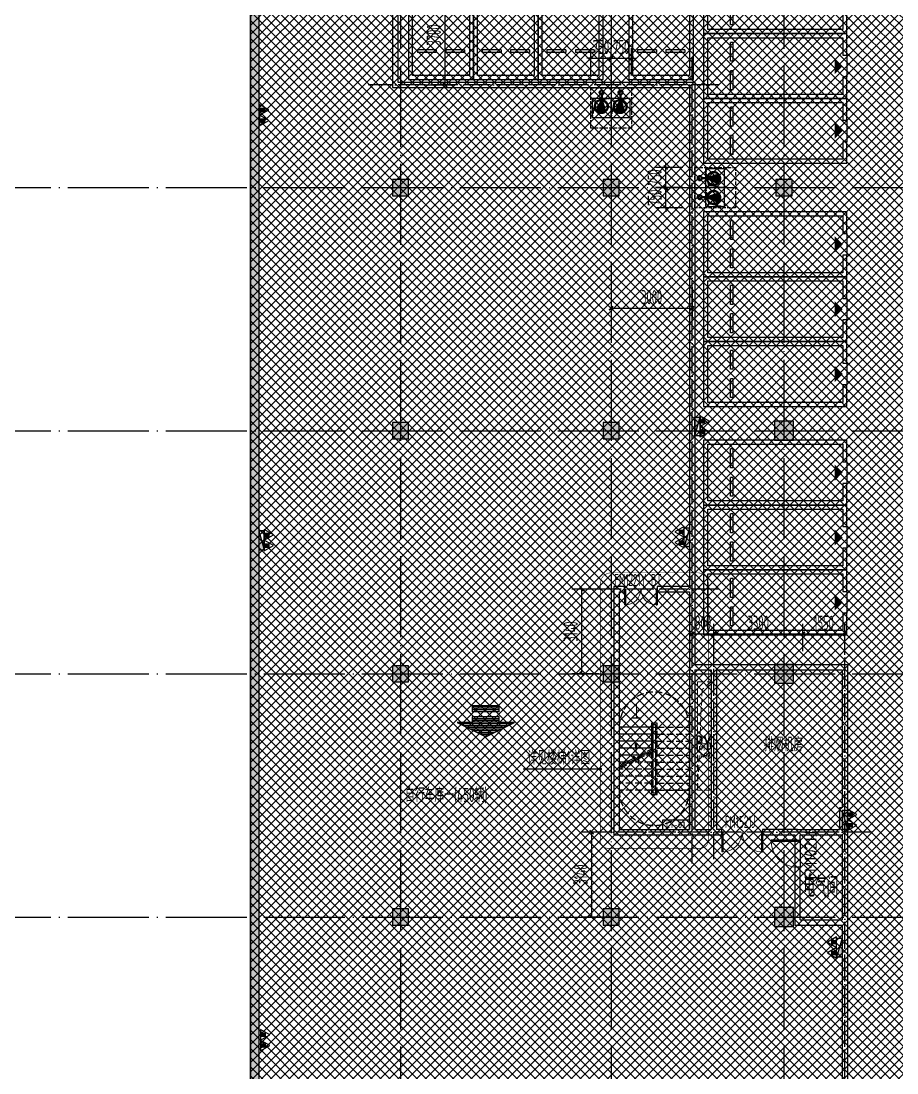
# Model space of a CAD drawing. Extents: x -473190 to 2138458, y -81875 to 2633646.
# Drawn here: x -86048 to -53614, y 50038 to 88977 of the extents above; entities that cross this region are included whole.
import ezdxf
from ezdxf.enums import TextEntityAlignment as Align

# ---------------------------------------------------------------- set-up
doc = ezdxf.new("R2010")
doc.units = 0
doc.header["$LTSCALE"] = 1000
for name, pattern in [('DASH', [0.35, 0.25, -0.1]), ('DOTE', [2.42, 2, -0.2, 0.02, -0.2]), ('排水', [1.1, 1, -0.1])]:
    doc.linetypes.add(name, pattern=pattern)
for name, color, linetype in [('00-停车位', 67, 'Continuous'), ('A-COLUMN', 2, 'Continuous'), ('A-ROOM_NAME', 23, 'Continuous'), ('A-STAIR', 3, 'Continuous'), ('A-WALL', 2, 'Continuous'), ('DIM_LEAD', 3, 'Continuous'), ('DIM_SYMB', 3, 'Continuous'), ('DOOR_FIRE', 4, 'Continuous'), ('DOOR_FIRE_TEXT', 7, 'Continuous'), ('DOTE', 1, 'DOTE'), ('PUB_DIM', 3, 'Continuous'), ('PUB_HATCH', 8, 'Continuous'), ('PUB_TEXT', 7, 'Continuous'), ('SPACE', 7, 'Continuous'), ('SRC-03F$0$A-SYMB-NUMB-T', 4, 'Continuous'), ('SRC-03F$0$A-WALL', 7, 'Continuous'), ('STAIR', 2, 'Continuous'), ('W-EQUIP_消火栓', 7, 'Continuous'), ('W-EQUIP_灭火器', 7, 'Continuous'), ('WINDOW', 4, 'Continuous'), ('WINDOW_TEXT', 7, 'Continuous'), ('排水', 4, 'Continuous'), ('索引线', 252, 'Continuous'), ('集水坑', 4, 'Continuous'), ('雨棚投影', 147, 'Continuous')]:
    doc.layers.add(name, color=color, linetype=linetype)
doc.layers.add('GPS-污水', color=2, linetype='排水', lineweight=40)
doc.layers.add('HOLE', color=52, linetype='Continuous', lineweight=15)
doc.styles.add('8B2_01', font='simhei.ttf', dxfattribs={"width": 0.8})
doc.styles.add('8B2_02', font='tssdeng.shx', dxfattribs={"width": 0.6, "bigfont": 'TSSDCHN.shx'})
doc.styles.add('_TCH_DIM', font='SIMPLEX', dxfattribs={"bigfont": 'GBCBIG'})
doc.styles.add('_TCH_DIM_T3', font='tssdeng.shx', dxfattribs={"width": 0.564706, "bigfont": '@@@tssdchn.shx'})
doc.styles.add('_TCH_SPACE', font='SIMPLEX', dxfattribs={"height": 5, "bigfont": 'GBCBIG'})
doc.styles.add('_TCH_WINDOW', font='tssdeng.shx', dxfattribs={"width": 0.8, "height": 3.5, "bigfont": 'tssdchn.shx'})
doc.styles.add('SRC-03F$0$ECADI-TXT', font='simplex.shx', dxfattribs={"bigfont": 'hztxt.shx'})
doc.styles.get("Standard").update_dxf_attribs({"font": 'gbenor.shx', "bigfont": 'gbcbig.shx'})
doc.dimstyles.new('_TCH_ARCH&&150', dxfattribs={"dimtxt": 525, "dimasz": 150, "dimexe": 375, "dimexo": 450, "dimgap": 150, "dimtad": 1, "dimdec": 0, "dimzin": 0, "dimdsep": 46, "dimtxsty": '_TCH_DIM_T3', "dimblk": 'ARCHTICK', "dimcen": 0.09, "dimclrt": 7, "dimazin": 2, "dimtfac": 1, "dimtdec": 0, "dimtix": 1, "dimtmove": 2, "dimatfit": 3, "dimfxl": 0, "dimtolj": 1, "dimtzin": 0, "dimarcsym": 0})
pattern_1 = [(180, (1311608.96, -1168846.2), (8e-15, -101.6), [])]

# ---------------------------------------------------------------- blocks, each defined once
blk = doc.blocks.new('车位2400x5300')
at = {"layer": '00-停车位', "color": 251}
for p, q in [((-875, -1000), (-175, -1000)), ((-875, -1100), (-875, -1000)), ((-875, -1100), (-175, -1100)), ((-175, -1100), (-175, -1000)), ((175, -1000), (875, -1000)), ((175, -1100), (175, -1000)), ((175, -1100), (875, -1100)), ((875, -1100), (875, -1000)), ((400, -5300), (-400, -5300))]:
    blk.add_line(p, q, dxfattribs=at)
blk.add_lwpolyline([(400, -5150), (400, -5300), (1200, -5300), (1200, 0), (-1200, 0), (-1200, -5300), (-400, -5300), (-400, -5150), (-1050, -5150), (-1050, -150), (1050, -150), (1050, -5150), (400, -5150)], dxfattribs=at)
blk.add_lwpolyline([(0, -5150, 0, 600, 0), (0, -4850, 600, 600, 0)], format="xyseb", dxfattribs=at)
blk = doc.blocks.new('$SB01_1')
h = blk.add_hatch(color=256)
h.dxf.hatch_style = 1
h.paths.add_polyline_path([(-0.381, -0.323), (0.5, 0), (-0.381, 0.323)])
h.paths.add_polyline_path([(0, 0), (0.002, 0), (0.002, 0.001), (0, 0.001)], flags=24)
h.paths.add_polyline_path([(0, -0.002), (0.003, -0.002), (0.003, -0.001), (0, -0.001)], flags=24)
h.paths.add_polyline_path([(0, -0.003), (0.003, -0.003), (0.003, -0.002), (0, -0.002)], flags=24)
for p, q in [((0.5, 0), (-0.381, 0.323)), ((-0.381, 0.323), (-0.381, -0.323)), ((0.5, 0), (-0.381, -0.323))]:
    blk.add_line(p, q)
blk.add_circle((0, 0), 0.5)
at = {"flags": 1}
for tag, p in [('UNIT', (0, 0)), ('SPEC', (0, -0.002)), ('WHAT', (0, -0.003))]:
    blk.add_attdef(tag, p, '', height=0.001, dxfattribs=at)
blk = doc.blocks.new('人防集水坑')
at = {"layer": 'GPS-污水', "linetype": '排水'}
for p, q in [((307486, 701151), (307284, 701151)), ((307486, 700451), (307284, 700451))]:
    blk.add_line(p, q, dxfattribs=at)
for centre in [(307561, 701151), (307561, 700451)]:
    blk.add_circle(centre, 75, dxfattribs=at)
at = {"layer": '集水坑', "linetype": 'DASH', "ltscale": 0.5}
blk.add_lwpolyline([(306241, 700051), (306241, 701551), (307741, 701551), (307741, 700051)], close=True, dxfattribs=at)
at = {"layer": '集水坑', "linetype": 'Continuous', "ltscale": 0.5}
for points in [[(306641, 701501), (306641, 700801), (307341, 700801), (307341, 701501)], [(306641, 700801), (306641, 700101), (307341, 700101), (307341, 700801)]]:
    blk.add_lwpolyline(points, close=True, dxfattribs=at)
at = {"layer": '集水坑', "linetype": 'DASH', "ltscale": 0.5}
for points in [[(307341, 700801), (307237, 701397), (306641, 701501)], [(307347, 700101), (307243, 700697), (306647, 700801)]]:
    blk.add_lwpolyline(points, dxfattribs=at)
at = {"layer": 'GPS-污水', "linetype": '排水', "xscale": -480.0000000000002, "yscale": 480.0000000000002, "zscale": 480.0000000000002, "rotation": 176.2535374729293}
for p in [(307045, 701164, 0), (307045, 700464, 0)]:
    blk.add_blockref('$SB01_1', p, dxfattribs=at)
blk = doc.blocks.new('_ArchTick')
at = {"color": 0, "linetype": 'ByBlock', "const_width": 0.4}
blk.add_lwpolyline([(-0.5, -0.5), (0.5, 0.5)], dxfattribs=at)
blk = doc.blocks.new('*D5225')
at = {"layer": 'Defpoints', "color": 0, "transparency": 16777216}
for p in [(27306, -104418), (28384, -104418), (28384, -105168)]:
    blk.add_point(p, dxfattribs=at)
at = {"layer": 'PUB_DIM', "color": 0, "lineweight": -2, "transparency": 16777216}
for p, q in [((27306, -104418), (27306, -104268)), ((27934, -104418), (26931, -104418)), ((27306, -105168), (27306, -104418)), ((27934, -105168), (26931, -105168)), ((27306, -105168), (27306, -105318))]:
    blk.add_line(p, q, dxfattribs=at)
at = {"layer": 'PUB_DIM', "color": 0, "lineweight": -2, "transparency": 16777216, "xscale": 150, "yscale": 150, "zscale": 150}
for p, rotation in [((27306, -104418), 270), ((27306, -105168), 90)]:
    blk.add_blockref('_ArchTick', p, dxfattribs=dict(at, rotation=rotation))
at = {"layer": 'PUB_DIM', "color": 7, "transparency": 16777216, "insert": (26894, -104793), "char_height": 525, "attachment_point": 5, "rotation": 90, "style": '_TCH_DIM_T3'}
blk.add_mtext('\\A1;750', dxfattribs=at)
blk = doc.blocks.new('*D5226')
at = {"layer": 'Defpoints', "color": 0, "transparency": 16777216}
for p in [(27306, -103668), (28384, -103668), (28384, -104418)]:
    blk.add_point(p, dxfattribs=at)
at = {"layer": 'PUB_DIM', "color": 0, "lineweight": -2, "transparency": 16777216}
for p, q in [((27306, -103668), (27306, -103518)), ((27934, -103668), (26931, -103668)), ((27306, -104418), (27306, -103668)), ((27934, -104418), (26931, -104418)), ((27306, -104418), (27306, -104568))]:
    blk.add_line(p, q, dxfattribs=at)
at = {"layer": 'PUB_DIM', "color": 0, "lineweight": -2, "transparency": 16777216, "xscale": 150, "yscale": 150, "zscale": 150}
for p, rotation in [((27306, -103668), 270), ((27306, -104418), 90)]:
    blk.add_blockref('_ArchTick', p, dxfattribs=dict(at, rotation=rotation))
at = {"layer": 'PUB_DIM', "color": 7, "transparency": 16777216, "insert": (26894, -104043), "char_height": 525, "attachment_point": 5, "rotation": 90, "style": '_TCH_DIM_T3'}
blk.add_mtext('\\A1;750', dxfattribs=at)
blk = doc.blocks.new('*D5227')
at = {"layer": 'Defpoints', "color": 0, "transparency": 16777216}
for p in [(25284, -99626), (24534, -100718), (25284, -100718)]:
    blk.add_point(p, dxfattribs=at)
at = {"layer": 'PUB_DIM', "color": 0, "lineweight": -2, "transparency": 16777216}
for p, q in [((24534, -100268), (24534, -99251)), ((25284, -100268), (25284, -99251)), ((24534, -99626), (24384, -99626)), ((24534, -99626), (25284, -99626)), ((25284, -99626), (25434, -99626))]:
    blk.add_line(p, q, dxfattribs=at)
at = {"layer": 'PUB_DIM', "color": 0, "lineweight": -2, "transparency": 16777216, "xscale": 150, "yscale": 150, "zscale": 150}
blk.add_blockref('_ArchTick', (24534, -99626), dxfattribs=at)
at = {"layer": 'PUB_DIM', "color": 0, "lineweight": -2, "transparency": 16777216, "xscale": 150, "yscale": 150, "zscale": 150, "rotation": 180}
blk.add_blockref('_ArchTick', (25284, -99626), dxfattribs=at)
at = {"layer": 'PUB_DIM', "color": 7, "transparency": 16777216, "insert": (24909, -99213), "char_height": 525, "attachment_point": 5, "style": '_TCH_DIM_T3'}
blk.add_mtext('\\A1;750', dxfattribs=at)
blk = doc.blocks.new('*D5228')
at = {"layer": 'Defpoints', "color": 0, "transparency": 16777216}
for p in [(26034, -99626), (25284, -100718), (26034, -100718)]:
    blk.add_point(p, dxfattribs=at)
at = {"layer": 'PUB_DIM', "color": 0, "lineweight": -2, "transparency": 16777216}
for p, q in [((25284, -100268), (25284, -99251)), ((26034, -100268), (26034, -99251)), ((25284, -99626), (25134, -99626)), ((25284, -99626), (26034, -99626)), ((26034, -99626), (26184, -99626))]:
    blk.add_line(p, q, dxfattribs=at)
at = {"layer": 'PUB_DIM', "color": 0, "lineweight": -2, "transparency": 16777216, "xscale": 150, "yscale": 150, "zscale": 150}
blk.add_blockref('_ArchTick', (25284, -99626), dxfattribs=at)
at = {"layer": 'PUB_DIM', "color": 0, "lineweight": -2, "transparency": 16777216, "xscale": 150, "yscale": 150, "zscale": 150, "rotation": 180}
blk.add_blockref('_ArchTick', (26034, -99626), dxfattribs=at)
at = {"layer": 'PUB_DIM', "color": 7, "transparency": 16777216, "insert": (25659, -99213), "char_height": 525, "attachment_point": 5, "style": '_TCH_DIM_T3'}
blk.add_mtext('\\A1;750', dxfattribs=at)
blk = doc.blocks.new('TH66')
h = blk.add_hatch()
h.set_pattern_fill('ANSI31', color=246, scale=64, angle=135, style=0)
h.set_pattern_definition(pattern_1)
h.paths.add_polyline_path([(1277447, 511619), (1277447, 511948), (1278305, 511948), (1276651, 512782), (1274986, 511948), (1275880, 511948), (1275880, 511619)])
h = blk.add_hatch()
h.set_pattern_fill('ANSI31', color=246, scale=64, angle=135, style=0)
h.set_pattern_definition(pattern_1)
h.paths.add_polyline_path([(1277447, 510999), (1277447, 511335), (1275880, 511335), (1275880, 510999)])
at = {"color": 2}
for p, q in [((1276651, 512782), (1274986, 511948)), ((1278305, 511948), (1276651, 512782)), ((1274986, 511948), (1275880, 511948)), ((1275880, 511948), (1275880, 511619)), ((1277447, 511948), (1278305, 511948)), ((1277447, 511619), (1277447, 511948)), ((1275880, 511619), (1277447, 511619)), ((1275880, 511335), (1277447, 511335)), ((1275880, 511335), (1275880, 510999)), ((1277447, 510999), (1277447, 511335)), ((1275880, 510999), (1277447, 510999))]:
    blk.add_line(p, q, dxfattribs=at)
blk = doc.blocks.new('A$C145B3C7C')
at = {"xscale": 0.6400000000000001, "yscale": 0.6400000000000001, "zscale": 0.6400000000000001, "rotation": 180}
blk.add_blockref('TH66', (831564, 229698), dxfattribs=at)
blk = doc.blocks.new('A$C4F5A101F')
at = {"layer": 'DOTE', "color": 127, "linetype": 'DOTE', "ltscale": 1.5}
for p, q in [((-279889.7, 16373.7), (-279889.7, -213765.2)), ((-274639.7, 16373.7), (-274639.7, -213765.2)), ((-266839.7, 16373.7), (-266839.7, -213765.2)), ((-260439.7, 16373.7), (-260439.7, -213765.2))]:
    blk.add_line(p, q, dxfattribs=at)
at = {"layer": 'DOTE', "color": 16, "linetype": 'DOTE', "ltscale": 1.5}
for p, q in [((-297848.4, -75257.4), (-173939.7, -75257.4)), ((-297848.4, -84257.4), (-173939.7, -84257.4)), ((-297848.4, -93257.4), (-173939.7, -93257.4)), ((-297848.4, -102257.4), (-173939.7, -102257.4))]:
    blk.add_line(p, q, dxfattribs=at)
blk = doc.blocks.new('SRC-03F$0$ECADI-TAG-CODE')
at = {"layer": 'SRC-03F$0$A-SYMB-NUMB-T', "color": 1}
blk.add_lwpolyline([(3.41, 8.1), (13.41, 8.1), (13.41, 4.6), (3.41, 4.6)], close=True, dxfattribs=at)
at = {"layer": 'SRC-03F$0$A-SYMB-NUMB-T', "style": 'SRC-03F$0$ECADI-TXT', "width": 0.7}
blk.add_attdef('CODE', text='', height=2.5, dxfattribs=at).set_placement((8.41, 6.35), align=Align.MIDDLE_CENTER)
blk = doc.blocks.new('*D5459')
at = {"layer": 'Defpoints', "color": 0, "transparency": 16777216}
for p in [(-16525, -50800), (-15325, -50800), (-16525, -54500)]:
    blk.add_point(p, dxfattribs=at)
at = {"layer": 'PUB_DIM', "color": 0, "lineweight": -2, "transparency": 16777216}
for p, q in [((-16075, -50800), (-14950, -50800)), ((-15325, -54500), (-15325, -50800)), ((-16075, -54500), (-14950, -54500))]:
    blk.add_line(p, q, dxfattribs=at)
at = {"layer": 'PUB_DIM', "color": 0, "lineweight": -2, "transparency": 16777216, "xscale": 150, "yscale": 150, "zscale": 150}
for p, rotation in [((-15325, -50800), 90), ((-15325, -54500), 270)]:
    blk.add_blockref('_ArchTick', p, dxfattribs=dict(at, rotation=rotation))
at = {"layer": 'PUB_DIM', "color": 7, "transparency": 16777216, "insert": (-15737, -52650), "char_height": 525, "attachment_point": 5, "rotation": 90, "style": '_TCH_DIM_T3'}
blk.add_mtext('\\A1;3700', dxfattribs=at)
blk = doc.blocks.new('*D5460')
at = {"layer": 'Defpoints', "color": 0, "transparency": 16777216}
for p in [(-9175, -61537), (-6175, -61537), (-6175, -62766)]:
    blk.add_point(p, dxfattribs=at)
at = {"layer": 'PUB_DIM', "color": 0, "lineweight": -2, "transparency": 16777216}
for p, q in [((-9175, -61987), (-9175, -63141)), ((-6175, -61987), (-6175, -63141)), ((-9175, -62766), (-6175, -62766))]:
    blk.add_line(p, q, dxfattribs=at)
at = {"layer": 'PUB_DIM', "color": 0, "lineweight": -2, "transparency": 16777216, "xscale": 150, "yscale": 150, "zscale": 150, "rotation": 180}
blk.add_blockref('_ArchTick', (-9175, -62766), dxfattribs=at)
at = {"layer": 'PUB_DIM', "color": 0, "lineweight": -2, "transparency": 16777216, "xscale": 150, "yscale": 150, "zscale": 150}
blk.add_blockref('_ArchTick', (-6175, -62766), dxfattribs=at)
at = {"layer": 'PUB_DIM', "color": 7, "transparency": 16777216, "insert": (-7675, -62353), "char_height": 525, "attachment_point": 5, "style": '_TCH_DIM_T3'}
blk.add_mtext('\\A1;3000', dxfattribs=at)
blk = doc.blocks.new('*D5461')
at = {"layer": 'Defpoints', "color": 0, "transparency": 16777216}
for p in [(-525, -74820), (-2075, -75913), (-525, -75913)]:
    blk.add_point(p, dxfattribs=at)
at = {"layer": 'PUB_DIM', "color": 0, "lineweight": -2, "transparency": 16777216}
for p, q in [((-2075, -75463), (-2075, -74445)), ((-525, -75463), (-525, -74445)), ((-2075, -74820), (-525, -74820))]:
    blk.add_line(p, q, dxfattribs=at)
at = {"layer": 'PUB_DIM', "color": 0, "lineweight": -2, "transparency": 16777216, "xscale": 150, "yscale": 150, "zscale": 150, "rotation": 180}
blk.add_blockref('_ArchTick', (-2075, -74820), dxfattribs=at)
at = {"layer": 'PUB_DIM', "color": 0, "lineweight": -2, "transparency": 16777216, "xscale": 150, "yscale": 150, "zscale": 150}
blk.add_blockref('_ArchTick', (-525, -74820), dxfattribs=at)
at = {"layer": 'PUB_DIM', "color": 7, "transparency": 16777216, "insert": (-1300, -74408), "char_height": 525, "attachment_point": 5, "style": '_TCH_DIM_T3'}
blk.add_mtext('\\A1;1550', dxfattribs=at)
blk = doc.blocks.new('*D5462')
at = {"layer": 'Defpoints', "color": 0, "transparency": 16777216}
for p in [(-2075, -74820), (-5375, -75913), (-2075, -75913)]:
    blk.add_point(p, dxfattribs=at)
at = {"layer": 'PUB_DIM', "color": 0, "lineweight": -2, "transparency": 16777216}
for p, q in [((-5375, -75463), (-5375, -74445)), ((-2075, -75463), (-2075, -74445)), ((-5375, -74820), (-2075, -74820))]:
    blk.add_line(p, q, dxfattribs=at)
at = {"layer": 'PUB_DIM', "color": 0, "lineweight": -2, "transparency": 16777216, "xscale": 150, "yscale": 150, "zscale": 150, "rotation": 180}
blk.add_blockref('_ArchTick', (-5375, -74820), dxfattribs=at)
at = {"layer": 'PUB_DIM', "color": 0, "lineweight": -2, "transparency": 16777216, "xscale": 150, "yscale": 150, "zscale": 150}
blk.add_blockref('_ArchTick', (-2075, -74820), dxfattribs=at)
at = {"layer": 'PUB_DIM', "color": 7, "transparency": 16777216, "insert": (-3725, -74408), "char_height": 525, "attachment_point": 5, "style": '_TCH_DIM_T3'}
blk.add_mtext('\\A1;3300', dxfattribs=at)
blk = doc.blocks.new('*D5463')
at = {"layer": 'Defpoints', "color": 0, "transparency": 16777216}
for p in [(-5375, -74820), (-6175, -75913), (-5375, -75913)]:
    blk.add_point(p, dxfattribs=at)
at = {"layer": 'PUB_DIM', "color": 0, "lineweight": -2, "transparency": 16777216}
for p, q in [((-6175, -75463), (-6175, -74445)), ((-5375, -75463), (-5375, -74445)), ((-6175, -74820), (-6325, -74820)), ((-6175, -74820), (-5375, -74820)), ((-5375, -74820), (-5225, -74820))]:
    blk.add_line(p, q, dxfattribs=at)
at = {"layer": 'PUB_DIM', "color": 0, "lineweight": -2, "transparency": 16777216, "xscale": 150, "yscale": 150, "zscale": 150}
blk.add_blockref('_ArchTick', (-6175, -74820), dxfattribs=at)
at = {"layer": 'PUB_DIM', "color": 0, "lineweight": -2, "transparency": 16777216, "xscale": 150, "yscale": 150, "zscale": 150, "rotation": 180}
blk.add_blockref('_ArchTick', (-5375, -74820), dxfattribs=at)
at = {"layer": 'PUB_DIM', "color": 7, "transparency": 16777216, "insert": (-5775, -74408), "char_height": 525, "attachment_point": 5, "style": '_TCH_DIM_T3'}
blk.add_mtext('\\A1;800', dxfattribs=at)
blk = doc.blocks.new('*D5464')
at = {"layer": 'Defpoints', "color": 0, "transparency": 16777216}
for p in [(-9895, -82160), (-8717, -82160), (-8717, -85300)]:
    blk.add_point(p, dxfattribs=at)
at = {"layer": 'PUB_DIM', "color": 0, "lineweight": -2, "transparency": 16777216}
for p, q in [((-9167, -82160), (-10270, -82160)), ((-9895, -85300), (-9895, -82160)), ((-9167, -85300), (-10270, -85300))]:
    blk.add_line(p, q, dxfattribs=at)
at = {"layer": 'PUB_DIM', "color": 0, "lineweight": -2, "transparency": 16777216, "xscale": 150, "yscale": 150, "zscale": 150}
for p, rotation in [((-9895, -82160), 90), ((-9895, -85300), 270)]:
    blk.add_blockref('_ArchTick', p, dxfattribs=dict(at, rotation=rotation))
at = {"layer": 'PUB_DIM', "color": 7, "transparency": 16777216, "insert": (-10308, -83730), "char_height": 525, "attachment_point": 5, "rotation": 90, "style": '_TCH_DIM_T3'}
blk.add_mtext('\\A1;3140', dxfattribs=at)
blk = doc.blocks.new('*D5465')
at = {"layer": 'Defpoints', "color": 0, "transparency": 16777216}
for p in [(-10261, -73160), (-9185, -73160), (-9185, -76300)]:
    blk.add_point(p, dxfattribs=at)
at = {"layer": 'PUB_DIM', "color": 0, "lineweight": -2, "transparency": 16777216}
for p, q in [((-9635, -73160), (-10636, -73160)), ((-10261, -76300), (-10261, -73160)), ((-9635, -76300), (-10636, -76300))]:
    blk.add_line(p, q, dxfattribs=at)
at = {"layer": 'PUB_DIM', "color": 0, "lineweight": -2, "transparency": 16777216, "xscale": 150, "yscale": 150, "zscale": 150}
for p, rotation in [((-10261, -73160), 90), ((-10261, -76300), 270)]:
    blk.add_blockref('_ArchTick', p, dxfattribs=dict(at, rotation=rotation))
at = {"layer": 'PUB_DIM', "color": 7, "transparency": 16777216, "insert": (-10674, -74730), "char_height": 525, "attachment_point": 5, "rotation": 90, "style": '_TCH_DIM_T3'}
blk.add_mtext('\\A1;3140', dxfattribs=at)
blk = doc.blocks.new('$TwtSys$00000434')
for p, q in [((-0.5, 0.5), (-0.5, -0.5)), ((-0.5, -0.5), (0.5, 0.5)), ((0.5, 0.5), (-0.5, 0.5)), ((0.5, -0.5), (0.5, 0.5)), ((-0.5, -0.5), (0.5, -0.5))]:
    blk.add_line(p, q)
blk.add_solid([(0.5, -0.5), (0.5, 0.5), (-0.5, -0.5)])
blk = doc.blocks.new('$TwtSys$00000546')
h = blk.add_hatch()
h.set_pattern_fill('ANSI31', color=256, scale=200, style=0)
h.set_pattern_definition([(45, (-38543.802, -6670.83), (-17.67767, 17.67767), [])])
h.paths.add_polyline_path([(-65, 174), (65, 174), (65, 44), (-65, 44)])
for points in [[(0, 344), (-198, 0), (198, 0)], [(-65, 174), (65, 174), (65, 44), (-65, 44)]]:
    blk.add_lwpolyline(points, close=True)
blk = doc.blocks.new('_FZH')
blk.add_lwpolyline([(-0.5, -0.5), (0.5, -0.5), (0.5, 0.5), (-0.5, 0.5)], close=True)
at = {"layer": 'PUB_HATCH'}
blk.add_solid([(-0.5, -0.5), (0.5, -0.5), (-0.5, 0.5), (0.5, 0.5)], dxfattribs=at)
blk = doc.blocks.new('zzzzzzzzzzzzzzzz')
at = {"layer": 'PUB_HATCH'}
blk.add_hatch(color=256, dxfattribs=at).paths.add_polyline_path([(-95459, -220260), (-95459, -287560), (-95159, -287560), (-95159, -220260)])
at = {"layer": 'A-WALL'}
for p, q in [((-95459, -220260), (-95459, -287560)), ((-95159, -220260), (-95159, -287560))]:
    blk.add_line(p, q, dxfattribs=at)
at = {"layer": 'A-COLUMN', "rotation": 90}
for p, xscale, yscale, zscale in [((-89909, -247260), 600, 600, 600), ((-82109, -247260), 600, 600, 600), ((-75709, -247260), 600, 600, 600), ((-89909, -256260), 600, 600, 600), ((-82109, -256260), 600, 600, 600), ((-75709, -256260), 700, 700, 700), ((-89909, -265260), 600, 600, 600), ((-82109, -265260), 600, 600, 600), ((-75709, -265260), 700, 700, 700), ((-89909, -274260), 600, 600, 600), ((-82109, -274260), 600, 600, 600), ((-75709, -274260), 700, 700, 700)]:
    blk.add_blockref('_FZH', p, dxfattribs=dict(at, xscale=xscale, yscale=yscale, zscale=zscale))
blk = doc.blocks.new('A$C11751E51')
at = {"layer": 'HOLE', "linetype": 'DASH'}
blk.add_lwpolyline([(-127131.5, 32452.4), (-127630.2, 32452.4), (-127630.2, 36452.4), (-127131.5, 36452.4)], close=True, dxfattribs=at)
blk.add_lwpolyline([(-127131.5, 36452.4), (-127460.7, 36176.5), (-127630.2, 32452.4)], dxfattribs=at)
at = {"layer": 'SPACE', "style": '_TCH_SPACE'}
blk.add_text('房间', height=241.13, dxfattribs=at).set_placement((-127559.1, 33920.3))
at = {"layer": 'SPACE', "style": '_TCH_SPACE', "width": 0.705882}
blk.add_text('1.99', height=148.75, dxfattribs=at).set_placement((-127553.7, 33670.9))
blk = doc.blocks.new('ADFASDF')
h = blk.add_hatch()
h.set_pattern_fill('ANSI37', color=8, scale=150)
h.set_pattern_definition([(45, (0, 0), (-168.3798, 168.3798), []), (135, (0, 0), (-168.3798, -168.3798), [])])
h.paths.add_polyline_path([(521397, 239186), (521397, 224886), (539697, 224886), (539697, 169261), (524947, 169261), (524947, 171211), (527822, 171211), (527922, 176611), (501318, 176611), (501125, 109884), (530547, 109887), (530547, 107449), (538188, 100503), (536147, 98236), (540086, 94690), (517812, 69953), (517812, 59790), (482108, 20136), (405247, 20136), (405247, 26086), (391997, 40436), (391997, 64736), (399997, 64738), (399997, 239186), (409022, 239186)])
blk.add_lwpolyline([(501318, 176611), (501125, 109884), (530547, 109887), (530547, 107449), (538188, 100503), (536147, 98236), (540086, 94690), (517812, 69953), (517812, 59790), (482108, 20136), (405247, 20136), (405247, 26086), (391997, 40436), (391997, 64736), (399997, 64738), (399997, 239186)])
blk = doc.blocks.new('$DorLib2D$00000002')
for p, q in [((-0.5, 0), (-0.5, 0.4875)), ((-0.475, 0.4875), (-0.5, 0.4875)), ((-0.475, 0), (-0.475, 0.4875)), ((0.475, 0), (0.475, 0.4875)), ((0.475, 0.4875), (0.5, 0.4875)), ((0.5, 0), (0.5, 0.4875)), ((-0.5, 0), (-0.475, 0)), ((0.5, 0), (0.475, 0))]:
    blk.add_line(p, q)
at = {"lineweight": 13}
for centre, start, end in [((-0.4875, 0), 0, 88.53072), ((0.4875, 0), 91.46928, 180)]:
    blk.add_arc(centre, 0.4875, start, end, dxfattribs=at)
blk = doc.blocks.new('$DorLib2D$00000001')
for p, q in [((0.45, 0.975), (0.5, 0.975)), ((0.45, 0), (0.45, 0.975)), ((0.5, 0), (0.5, 0.975)), ((0.5, 0), (0.45, 0))]:
    blk.add_line(p, q)
at = {"lineweight": 13}
blk.add_arc((0.475, 0), 0.975, 91.4693, 180, dxfattribs=at)
blk = doc.blocks.new('A$C3672542B')
at = {"layer": '排水', "color": 3, "linetype": 'DASH'}
for points in [[(23293.2, -103458.7, 0, 0, 0), (24005.1, -102746.8, 160, 0, 0), (24429.3, -102322.6, 0, 0, 0)], [(27274.2, -103458.7, 0, 0, 0), (26562.3, -102746.8, 160, 0, 0), (26138.1, -102322.6, 0, 0, 0)], [(31124.2, -102427.7, 0, 0, 0), (30412.3, -103139.6, 160, 0, 0), (29988.1, -103563.9, 0, 0, 0)], [(31124.2, -106408.7, 0, 0, 0), (30412.3, -105696.8, 160, 0, 0), (29988.1, -105272.6, 0, 0, 0)]]:
    blk.add_lwpolyline(points, format="xyseb", dxfattribs=at)
at = {"layer": '集水坑', "linetype": 'Continuous'}
for p, rotation in [((726084.4, -408459.3), 90), ((336124.7, 596382.5), 180)]:
    blk.add_blockref('人防集水坑', p, dxfattribs=dict(at, rotation=rotation))
at = {"layer": 'PUB_DIM'}
for p1, p2, distance, picture, middle in [((24533.7, -100718.2), (25283.7, -100718.2), 1092.6, '*D5227', (24908.7, -99213.1)), ((25283.7, -100718.2), (26033.7, -100718.2), 1092.6, '*D5228', (25658.7, -99213.1)), ((28383.7, -104418.2), (28383.7, -103668.2), 1077.2, '*D5226', (26894, -104043.2)), ((28383.7, -105168.2), (28383.7, -104418.2), 1077.2, '*D5225', (26894, -104793.2))]:
    dim = blk.add_aligned_dim(p1=p1, p2=p2, distance=distance, dimstyle='_TCH_ARCH&&150', dxfattribs=at)
    dim.commit()
    dim.dimension.update_dxf_attribs({"geometry": picture, "text_midpoint": middle})
blk = doc.blocks.new('A$C2B5B1B2C')
at = {"layer": 'DOTE', "linetype": 'DOTE', "ltscale": 0.5}
for p, q in [((-6175, -83324.9), (-6175, -53501.2)), ((-5173.7, -54500), (-18175, -54500)), ((-5173.7, -73160), (-9975, -73160)), ((-5375, -83160), (-5375, -75050)), ((-525, -113100), (-525, -75050)), ((475, -82160), (-9975, -82160))]:
    blk.add_line(p, q, dxfattribs=at)
at = {"layer": 'PUB_DIM'}
for p1, p2, distance, picture, middle in [((-16525, -54500), (-16525, -50800), -1200.5, '*D5459', (-15737, -52650)), ((-9175, -61536.5), (-6175, -61536.5), -1229.3, '*D5460', (-7675, -62353.3)), ((-9185.5, -76300), (-9185.5, -73160), 1075.8, '*D5465', (-10673.7, -74730)), ((-6175, -75913.3), (-5375, -75913.3), 1093.2, '*D5463', (-5775, -74407.6)), ((-5375, -75913.3), (-2075, -75913.3), 1093.2, '*D5462', (-3725, -74407.6)), ((-2075, -75913.3), (-525, -75913.3), 1093.2, '*D5461', (-1300, -74407.6)), ((-8716.5, -85300), (-8716.5, -82160), 1178.8, '*D5464', (-10307.9, -83730))]:
    dim = blk.add_aligned_dim(p1=p1, p2=p2, distance=distance, dimstyle='_TCH_ARCH&&150', dxfattribs=at)
    dim.commit()
    dim.dimension.update_dxf_attribs({"geometry": picture, "text_midpoint": middle})

msp = doc.modelspace()

# ---------------------------------------------------------------- hatches: boundary and pattern name
at = {"layer": 'PUB_HATCH'}
msp.add_hatch(color=256, dxfattribs=at).paths.add_polyline_path([(-77247.7, 109810.6), (-77547.7, 109810.6), (-77547.7, 42510.6), (-77247.7, 42510.6)])

# ---------------------------------------------------------------- linework, layer by layer
at = {"layer": 'A-STAIR'}
for p, q in [((-63897.7, 62840.6), (-63897.7, 61345.8)), ((-62707.7, 62840.6), (-63897.7, 62840.6)), ((-62707.7, 62960.6), (-62707.7, 61964.2)), ((-62647.7, 62960.6), (-62707.7, 62960.6)), ((-62647.7, 62960.6), (-62647.7, 61995.3)), ((-62647.7, 62840.6), (-62647.7, 61995.3)), ((-62707.7, 62580.6), (-63897.7, 62580.6)), ((-62707.7, 62320.6), (-63897.7, 62320.6)), ((-62707.7, 62060.6), (-63897.7, 62060.6)), ((-63193, 61712), (-62647.7, 61995.3)), ((-63022.5, 61800.6), (-63897.7, 61800.6)), ((-63897.7, 61345.8), (-63334.7, 61638.4)), ((-63522.9, 61540.6), (-63897.7, 61540.6)), ((-63334.7, 61638.4), (-63363.9, 61770.2)), ((-63363.9, 61770.2), (-63165.7, 61588.3)), ((-63165.7, 61588.3), (-63193, 61712))]:
    msp.add_line(p, q, dxfattribs=at)
at = {"layer": 'A-STAIR', "color": 252, "linetype": 'DASH'}
for p, q in [((-63897.7, 62840.6), (-63897.7, 61402.2)), ((-62707.7, 62840.6), (-63897.7, 62840.6)), ((-62487.7, 62990.6), (-62707.7, 62990.6)), ((-62707.7, 62990.6), (-62707.7, 62020.5)), ((-62547.7, 62930.6), (-62647.7, 62930.6)), ((-62647.7, 62930.6), (-62647.7, 62051.7)), ((-62647.7, 62840.6), (-62647.7, 62051.7)), ((-62647.7, 62840.6), (-62547.7, 62840.6)), ((-62547.7, 60410.6), (-62547.7, 62930.6)), ((-62547.7, 60500.6), (-62547.7, 62840.6)), ((-62487.7, 60350.6), (-62487.7, 62990.6)), ((-62487.7, 62840.6), (-61297.7, 62840.6)), ((-61297.7, 60500.6), (-61297.7, 62840.6)), ((-62707.7, 62580.6), (-63897.7, 62580.6)), ((-62707.7, 62320.6), (-63897.7, 62320.6)), ((-62487.7, 62580.6), (-61297.7, 62580.6)), ((-62487.7, 62320.6), (-61297.7, 62320.6)), ((-62707.7, 62060.6), (-63897.7, 62060.6)), ((-62647.7, 62051.7), (-63204.2, 61762.5)), ((-62647.7, 61939), (-63181.9, 61661.5)), ((-62647.7, 61939), (-62647.7, 60500.6)), ((-62647.7, 61939), (-62647.7, 60410.6)), ((-62487.7, 62060.6), (-61297.7, 62060.6)), ((-63131, 61800.6), (-63897.7, 61800.6)), ((-63345.9, 61688.9), (-63897.7, 61402.2)), ((-63323.6, 61587.8), (-63897.7, 61289.5)), ((-63631.4, 61540.6), (-63897.7, 61540.6)), ((-62707.7, 61540.6), (-63414.5, 61540.6)), ((-63165.7, 61588.3), (-63363.9, 61770.2)), ((-63363.9, 61770.2), (-63323.6, 61587.8)), ((-63204.2, 61762.5), (-63165.7, 61588.3)), ((-62707.7, 61800.6), (-62914.1, 61800.6)), ((-62707.7, 61907.8), (-62707.7, 60350.6)), ((-62487.7, 61800.6), (-61297.7, 61800.6)), ((-62487.7, 61540.6), (-61297.7, 61540.6)), ((-63897.7, 61289.5), (-63897.7, 60500.6)), ((-62707.7, 61280.6), (-63897.7, 61280.6)), ((-62487.7, 61280.6), (-61297.7, 61280.6)), ((-62707.7, 61020.6), (-63897.7, 61020.6)), ((-62707.7, 60760.6), (-63897.7, 60760.6)), ((-62487.7, 61020.6), (-61297.7, 61020.6)), ((-62487.7, 60760.6), (-61297.7, 60760.6)), ((-62707.7, 60500.6), (-63897.7, 60500.6)), ((-63897.7, 60500.6), (-63897.7, 59050.6)), ((-62707.7, 60500.6), (-63897.7, 60500.6)), ((-62547.7, 60500.6), (-62647.7, 60500.6)), ((-62647.7, 60410.6), (-62547.7, 60410.6)), ((-62487.7, 60500.6), (-61297.7, 60500.6)), ((-61297.7, 60500.6), (-62487.7, 60500.6)), ((-61297.7, 59050.6), (-61297.7, 60500.6)), ((-62707.7, 60350.6), (-62487.7, 60350.6)), ((-63897.7, 59050.6), (-61297.7, 59050.6))]:
    msp.add_line(p, q, dxfattribs=at)
at = {"layer": 'A-WALL'}
for p, q in [((-77547.7, 109810.6), (-77547.7, 42510.6)), ((-77247.7, 109810.6), (-77247.7, 42510.6)), ((-72297.7, 90210.6), (-72297.7, 86510.6)), ((-72097.7, 90310.6), (-72097.7, 86710.6)), ((-72297.7, 86510.6), (-61297.7, 86510.6)), ((-72097.7, 86710.6), (-61097.7, 86710.6)), ((-61297.7, 86510.6), (-61297.7, 68050.6)), ((-61097.7, 86710.6), (-61097.7, 67950.6)), ((-64097.7, 68050.6), (-64097.7, 64810.6)), ((-63697.7, 68050.6), (-64097.7, 68050.6)), ((-63897.7, 67850.6), (-63897.7, 64810.6)), ((-63897.7, 67850.6), (-63697.7, 67850.6)), ((-63697.7, 67850.6), (-63697.7, 68050.6)), ((-61297.7, 68050.6), (-62497.7, 68050.6)), ((-62497.7, 68050.6), (-62497.7, 67850.6)), ((-62497.7, 67850.6), (-61297.7, 67850.6)), ((-61297.7, 67850.6), (-61297.7, 65060.6)), ((-61097.7, 67950.6), (-61097.7, 65160.6)), ((-61297.7, 65060.6), (-61297.7, 59050.6)), ((-61097.7, 65160.6), (-60297.7, 65160.6)), ((-60297.7, 65160.6), (-57797.7, 65160.6)), ((-57797.7, 65160.6), (-55447.7, 65160.6)), ((-55447.7, 65160.6), (-55447.7, 59758.1)), ((-64097.7, 64810.6), (-64097.7, 58850.6)), ((-63897.7, 64810.6), (-63897.7, 59050.6)), ((-61097.7, 64960.6), (-60497.7, 64960.6)), ((-61097.7, 64960.6), (-61097.7, 59050.6)), ((-60497.7, 64960.6), (-60497.7, 59050.6)), ((-60297.7, 64960.6), (-60297.7, 59050.6)), ((-60297.7, 64960.6), (-57797.7, 64960.6)), ((-57797.7, 64960.6), (-55647.7, 64960.6)), ((-55647.7, 64960.6), (-55647.7, 59858.1)), ((-55647.7, 59858.1), (-55747.7, 59858.1)), ((-55747.7, 59858.1), (-55747.7, 59050.6)), ((-55447.7, 59758.1), (-55647.7, 59758.1)), ((-55647.7, 59758.1), (-55647.7, 59050.6)), ((-64097.7, 58850.6), (-61196.5, 58850.6)), ((-63897.7, 59050.6), (-61297.7, 59050.6)), ((-61197.7, 58850.6), (-60297.7, 58850.6)), ((-61097.7, 59050.6), (-60497.7, 59050.6)), ((-60097.7, 59050.6), (-60297.7, 59050.6)), ((-60297.7, 58850.6), (-60097.7, 58850.6)), ((-60097.7, 58850.6), (-60097.7, 59050.6)), ((-57297.7, 59050.6), (-58597.7, 59050.6)), ((-58597.7, 59050.6), (-58597.7, 58850.6)), ((-58597.7, 58850.6), (-57397.7, 58850.6)), ((-57397.7, 58850.6), (-57397.7, 58650.6)), ((-57297.7, 59050.6), (-55747.7, 59050.6)), ((-57197.7, 58650.6), (-57197.7, 58850.6)), ((-57197.7, 58850.6), (-55697.7, 58850.6)), ((-55697.7, 58850.6), (-55647.7, 58850.6)), ((-55647.7, 59050.6), (-55447.7, 59050.6)), ((-55647.7, 58850.6), (-55647.7, 55710.6)), ((-55447.7, 59050.6), (-55447.7, 55610.6)), ((-57397.7, 58650.6), (-57197.7, 58650.6)), ((-57197.7, 57650.6), (-57397.7, 57650.6)), ((-57397.7, 57650.6), (-57397.7, 55510.6)), ((-57197.7, 55710.6), (-57197.7, 57650.6)), ((-57197.7, 55710.6), (-55647.7, 55710.6)), ((-57397.7, 55510.6), (-55647.7, 55510.6)), ((-55647.7, 55510.6), (-55647.7, 48810.6)), ((-55447.7, 55610.6), (-55447.7, 48710.6))]:
    msp.add_line(p, q, dxfattribs=at)
at = {"layer": 'DIM_LEAD'}
for p, q in [((-65552.5, 61286.5), (-67455.3, 61286.5)), ((-64597.7, 61286.5), (-65552.5, 61286.5)), ((-64597.7, 61286.5), (-65552.5, 61286.5)), ((-64597.7, 61286.5), (-65552.5, 61286.5)), ((-64597.7, 61286.5), (-65552.5, 61286.5))]:
    msp.add_line(p, q, dxfattribs=at)
at = {"layer": 'DIM_LEAD', "const_width": 60}
msp.add_lwpolyline([(-64567.7, 61286.5, 1), (-64627.7, 61286.5, 1)], format="xyb", close=True, dxfattribs=at)
msp.add_lwpolyline([(-64567.7, 61286.5, 1), (-64627.7, 61286.5, 1)], format="xyb", close=True, dxfattribs=at)
msp.add_lwpolyline([(-64567.7, 61286.5, 1), (-64627.7, 61286.5, 1)], format="xyb", close=True, dxfattribs=at)
msp.add_lwpolyline([(-64567.7, 61286.5, 1), (-64627.7, 61286.5, 1)], format="xyb", close=True, dxfattribs=at)
at = {"layer": 'DIM_SYMB'}
msp.add_lwpolyline([(-63272.7, 62970.6, 0, 0, 0), (-63272.7, 61800.6, 0, 120, 0), (-63272.7, 62250.6, 0, 0, 0)], format="xyseb", dxfattribs=at)
at = {"layer": 'STAIR', "color": 9, "linetype": 'DASH'}
for centre, start, end in [((-62597.7, 62840.6), 0, 180), ((-62597.7, 60500.6), 180, 0)]:
    msp.add_arc(centre, 1300, start, end, dxfattribs=at)
at = {"layer": 'WINDOW'}
for p, q in [((-57397.7, 58650.6), (-57397.7, 57650.6)), ((-57197.7, 58650.6), (-57197.7, 57650.6))]:
    msp.add_line(p, q, dxfattribs=at)
at = {"layer": '索引线', "linetype": 'DASH', "const_width": 20}
msp.add_lwpolyline([(-64197.7, 68550.6), (-60997.7, 68550.6, -0.4142136), (-60597.7, 68150.6), (-60597.7, 58650.6, -0.4142136), (-60897.7, 58350.6), (-64297.7, 58350.6, -0.4142136), (-64597.7, 58650.6), (-64597.7, 68150.6, -0.4142136)], format="xyb", close=True, dxfattribs=at)

# ---------------------------------------------------------------- block references
for name, p in [('A$C145B3C7C', (-83346.8, 160964.8)), ('A$C11751E51', (66633.7, 28058.1)), ('A$C3672542B', (-89481.4, 187228.8)), ('ADFASDF', (-477545, -71625.7)), ('A$C2B5B1B2C', (-55022.7, 141110.6))]:
    msp.add_blockref(name, p)
at = {"layer": '00-停车位'}
for p, rotation in [((-70497.7, 86810.6), 180), ((-68097.7, 86810.6), 180), ((-65697.7, 86810.6), 180), ((-62347.7, 86810.6), 180), ((-60772.7, 89710.6), 90), ((-60772.7, 87310.6), 90), ((-60772.7, 84910.6), 90), ((-60772.7, 80710.6), 90), ((-60772.7, 78310.6), 90), ((-60772.7, 75910.6), 90), ((-60772.7, 72260.6), 90), ((-60772.7, 69860.6), 90), ((-60772.7, 67460.6), 90)]:
    msp.add_blockref('车位2400x5300', p, dxfattribs=dict(at, rotation=rotation))
at = {"layer": 'DOOR_FIRE'}
ref = msp.add_blockref('$DorLib2D$00000002', (-63097.7, 67950.6), dxfattribs=dict(at, xscale=1200, yscale=1200, zscale=200, rotation=180))
ref.add_attrib('A', 'FM1221Y-BT', (-64081.5, 68063.7), dxfattribs={"layer": 'DOOR_FIRE_TEXT', "height": 446.25, "style": '_TCH_WINDOW', "width": 0.564706})
ref = msp.add_blockref('$DorLib2D$00000002', (-59347.7, 58950.6), dxfattribs=dict(at, xscale=-1500, yscale=-1500, zscale=200))
ref.add_attrib('A', 'FM1521J', (-59987.4, 59107.3), dxfattribs={"layer": 'DOOR_FIRE_TEXT', "height": 446.25, "style": '_TCH_WINDOW', "width": 0.564706})
at = {"layer": 'SRC-03F$0$A-WALL'}
ref = msp.add_blockref('SRC-03F$0$ECADI-TAG-CODE', (-60955.6, 58590.6), dxfattribs=dict(at, xscale=-100, yscale=100, zscale=100))
ref.add_attrib('CODE', 'LT-01', dxfattribs={"layer": 'SRC-03F$0$A-SYMB-NUMB-T', "height": 250, "style": '8B2_01', "width": 0.8}).set_placement((-61796.5, 59225.6), align=Align.MIDDLE_CENTER)
at = {"layer": 'W-EQUIP_消火栓', "yscale": 200, "zscale": 700}
for p, xscale, rotation in [((-60996.5, 73966.4), -700, 270), ((-77147.7, 69756.5), 700, 270), ((-61396.5, 69868.4), -700, 90), ((-55547.7, 59408.1), 700, 270), ((-55747.7, 54678.4), -700, 90)]:
    msp.add_blockref('$TwtSys$00000434', p, dxfattribs=dict(at, xscale=xscale, rotation=rotation))
at = {"layer": 'W-EQUIP_灭火器'}
for p, rotation in [((-77212.1, 85686.6), 270), ((-77212.1, 85289.8), 270), ((-77047.7, 69954.8), 270), ((-61496.5, 70066.7), 90), ((-77047.7, 69558.1), 270), ((-61496.5, 69670), 90), ((-55447.7, 59606.4), 270), ((-55447.7, 59209.7), 270), ((-55847.7, 54876.8), 90), ((-55847.7, 54480), 90), ((-77182.4, 51450.3), 270), ((-77182.4, 51053.5), 270)]:
    msp.add_blockref('$TwtSys$00000546', p, dxfattribs=dict(at, rotation=rotation))
at = {"layer": 'W-EQUIP_灭火器', "xscale": -1, "rotation": 270}
for p in [(-60896.5, 74164.8), (-60896.5, 73768)]:
    msp.add_blockref('$TwtSys$00000546', p, dxfattribs=at)
at = {"layer": 'WINDOW'}
ref = msp.add_blockref('$DorLib2D$00000001', (-57297.7, 58150.6), dxfattribs=dict(at, xscale=-1000, yscale=-1000, zscale=-1000, rotation=270))
ref.add_attrib('A', 'FM1021J', (-56581.8, 57204.5), dxfattribs={"layer": 'WINDOW_TEXT', "height": 450, "rotation": 90})
at = {"layer": '索引线', "color": 0}
msp.add_blockref('zzzzzzzzzzzzzzzz', (17910.9, 330071), dxfattribs=at)
at = {"layer": '雨棚投影', "linetype": 'DASH', "lineweight": -3, "ltscale": 2}
msp.add_blockref('A$C4F5A101F', (202642, 158068), dxfattribs=at)

# ---------------------------------------------------------------- texts
at = {"layer": 'A-ROOM_NAME', "color": 1, "style": '8B2_01', "width": 0.8}
msp.add_text('PY ', height=563.29, dxfattribs=at).set_placement((-61092.4, 61977.3))
at = {"layer": 'A-ROOM_NAME', "style": '8B2_02', "width": 0.6}
for s, height, p in [('排烟机房', 525, (-58539, 61936.8)), ('自行车库一(450辆)', 525, (-71828, 60065)), ('电气间', 750, (-57071.8, 56550.5))]:
    msp.add_text(s, height=height, dxfattribs=at).set_placement(p)
at = {"layer": 'PUB_TEXT', "style": '_TCH_DIM'}
msp.add_text('上', height=506.4, dxfattribs=at).set_placement((-63429.1, 63128.1))
at = {"layer": 'PUB_TEXT', "style": '8B2_02', "width": 0.6}
msp.add_text('详见楼梯1详图', height=525, dxfattribs=at).set_placement((-67297.8, 61444))

doc.saveas('drawing.dxf')
